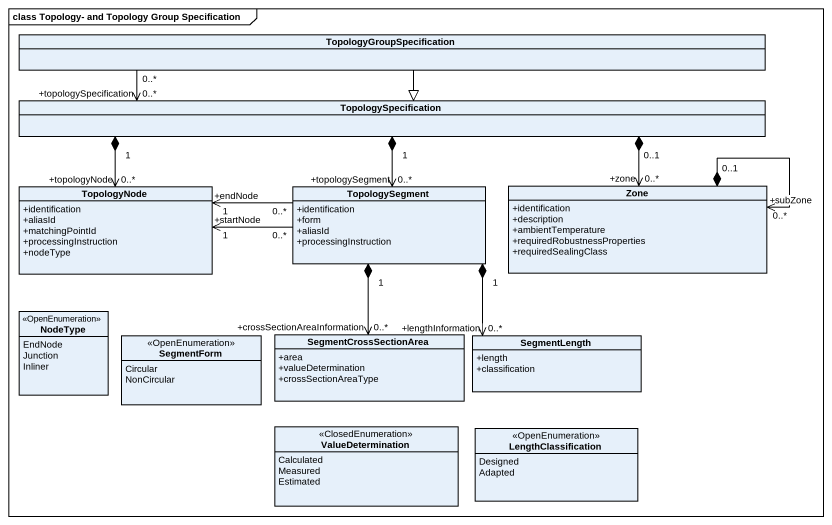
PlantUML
@startuml
mainframe class Topology- and Topology Group Specification
hide circle
hide empty members
skinparam classAttributeIconSize 0
class TopologyGroupSpecification
class TopologySpecification
class TopologyNode {
  +identification
  +aliasId
  +matchingPointId
  +processingInstruction
  +nodeType
}
class TopologySegment {
  +identification
  +form
  +aliasId
  +processingInstruction
}
class Zone {
  +identification
  +description
  +ambientTemperature
  +requiredRobustnessProperties
  +requiredSealingClass
}
enum NodeType <<OpenEnumeration>> {
  EndNode
  Junction
  Inliner
}
enum SegmentForm <<OpenEnumeration>> {
  Circular
  NonCircular
}
class SegmentCrossSectionArea {
  +area
  +valueDetermination
  +crossSectionAreaType
}
class SegmentLength {
  +length
  +classification
}
enum ValueDetermination <<ClosedEnumeration>> {
  Calculated
  Measured
  Estimated
}
enum LengthClassification <<OpenEnumeration>> {
  Designed
  Adapted
}
TopologyGroupSpecification "0..*" --> "+topologySpecification\n0..*" TopologySpecification
TopologyGroupSpecification --|> TopologySpecification
TopologySpecification "1" *-left-> "+topologyNode\n0..*" TopologyNode
TopologySpecification "1" *--> "+topologySegment\n0..*" TopologySegment
TopologySpecification "0..1" *-right-> "+zone\n0..*" Zone
TopologySegment "0..*" -left-> "+endNode\n1" TopologyNode
TopologySegment "0..*" -left-> "+startNode\n1" TopologyNode
TopologySegment "1" *--> "+crossSectionAreaInformation\n0..*" SegmentCrossSectionArea
TopologySegment "1" *--> "+lengthInformation\n0..*" SegmentLength
Zone "0..1" *--> "+subZone\n0..*" Zone
@enduml
